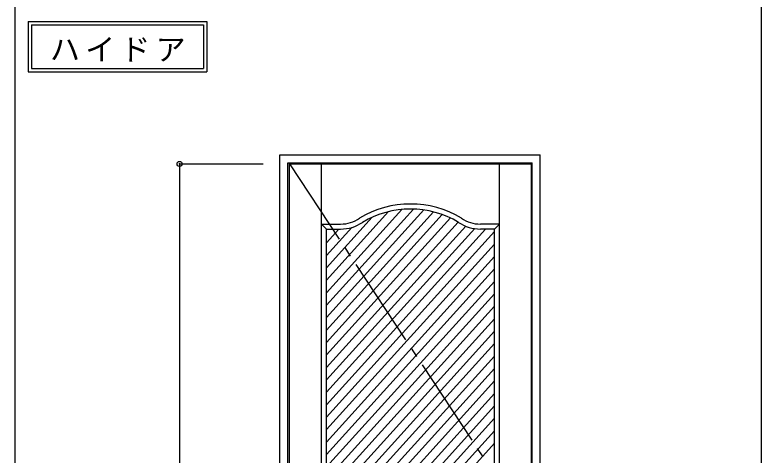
# Model space of a CAD drawing. Units: millimetres, scale not verified. Extents: x -6000 to 5700, y -4307 to 4175.
# Drawn here: x -3258 to -1027, y -1352 to -36 of the extents above; entities that cross this region are included whole.
import ezdxf

# ---------------------------------------------------------------- set-up
doc = ezdxf.new("R2010")
doc.units = ezdxf.units.MM
doc.header["$LTSCALE"] = 30
doc.header["$PDMODE"] = 32
doc.header["$PDSIZE"] = 15
doc.linetypes.add('CHAIN2', pattern=[12, 9, -1, 1, -1])
for name, color, linetype in [('0-2_扉', 7, 'Continuous'), ('0-4_枠', 3, 'Continuous'), ('0-7', 7, 'CHAIN2'), ('0-A_文字', 7, 'Continuous'), ('0-B_寸法', 7, 'Continuous'), ('0-C_ハッチ', 4, 'Continuous'), ('F-1_枠', 6, 'Continuous')]:
    doc.layers.add(name, color=color, linetype=linetype)
doc.styles.add('ＭＳ ゴシック', font='')
doc.styles.get('ＭＳ ゴシック').set_extended_font_data('MS Gothic')

msp = doc.modelspace()

# ---------------------------------------------------------------- linework, layer by layer
at = {"layer": '0-2_扉'}
for p, q in [((-2436.8, -481.25), (-1713.8, -481.25)), ((-2436.8, -2676.25), (-2436.8, -481.25)), ((-2341.8, -1714.15), (-2341.8, -481.25)), ((-1808.8, -2476.25), (-1808.8, -481.25)), ((-1713.8, -2676.25), (-1713.8, -481.25)), ((-2326.8, -676.25), (-2341.8, -661.25)), ((-2341.8, -661.25), (-2284.3, -661.25)), ((-1808.8, -661.25), (-1866.3, -661.25)), ((-1823.8, -676.25), (-1808.8, -661.25)), ((-2326.8, -676.25), (-2284.3, -676.25)), ((-2326.8, -1707.73), (-2326.8, -676.25)), ((-1823.8, -676.25), (-1866.3, -676.25)), ((-2326.61, -799.25), (-2326.8, -799.25)), ((-2326.61, -799.25), (-2326.8, -799.25))]:
    msp.add_line(p, q, dxfattribs=at)
msp.add_lwpolyline([(-2326.8, -1861.25), (-1823.8, -1861.25), (-1823.8, -676.25)], dxfattribs=at)
for centre, radius, start, end in [((-2075.3, -896.25), 295, 58.96133, 121.03607), ((-2075.3, -896.25), 280, 59.05447, 120.94269), ((-2284.3, -561.25), 100, 270, 304.68269), ((-1866.3, -561.25), 100, 235.32419, 270), ((-2284.3, -561.25), 115, 270, 304.43433), ((-1866.3, -561.25), 115, 235.57191, 269.99998)]:
    msp.add_arc(centre, radius, start, end, dxfattribs=at)
at = {"layer": '0-4_枠'}
for p, q in [((-2465.8, -454.25), (-1687.8, -454.25)), ((-2465.8, -2701.25), (-2465.8, -454.25)), ((-1687.8, -2701.25), (-1687.8, -454.25)), ((-2441.8, -478.25), (-1711.8, -478.25)), ((-2441.8, -2701.25), (-2441.8, -478.25)), ((-1711.8, -2701.25), (-1711.8, -478.25))]:
    msp.add_line(p, q, dxfattribs=at)
at = {"layer": '0-7'}
msp.add_line((-2436.8, -481.25), (-1713.8, -1578.75), dxfattribs=at)
at = {"layer": '0-A_文字'}
for p, q in [((-3218.4, -55.5), (-3218.4, -205.5)), ((-3208.4, -65.5), (-2694.07, -65.5)), ((-2694.07, -65.5), (-2694.07, -195.5)), ((-3218.4, -205.5), (-2684.07, -205.5))]:
    msp.add_line(p, q, dxfattribs=at)
for points in [[(-3218.4, -55.5), (-2684.07, -55.5), (-2684.07, -205.5)], [(-3208.4, -65.5), (-3208.4, -195.5), (-2694.07, -195.5)]]:
    msp.add_lwpolyline(points, dxfattribs=at)
at = {"layer": '0-B_寸法', "color": 4}
for q in [(-2515.8, -481.25), (-2765.8, -2676.25)]:
    msp.add_line((-2765.8, -481.25), q, dxfattribs=at)
at = {"layer": '0-B_寸法'}
msp.add_point((-2765.8, -481.25), dxfattribs=at)
at = {"layer": '0-C_ハッチ'}
for p, q in [((-2066.37, -616.39), (-2326.8, -903.95)), ((-2101.04, -617.44), (-2326.8, -866.71)), ((-2035.13, -619.15), (-2326.8, -941.19)), ((-2140.72, -624), (-2326.8, -829.47)), ((-2006.55, -624.82), (-2326.8, -978.43)), ((-1980.15, -632.91), (-2326.8, -1015.68)), ((-2189.46, -640.58), (-2326.8, -792.22)), ((-1955.65, -643.1), (-2326.8, -1052.92)), ((-1932.86, -655.19), (-2326.8, -1090.16)), ((-1910.29, -667.51), (-2326.8, -1127.4)), ((-2251.05, -671.34), (-2326.8, -754.98)), ((-1883.33, -674.98), (-2326.8, -1164.65)), ((-2289.23, -676.25), (-2326.8, -717.74)), ((-1850.75, -676.25), (-2326.8, -1201.89)), ((-1823.8, -683.74), (-2326.8, -1239.13)), ((-1823.8, -720.98), (-2326.8, -1276.37)), ((-1823.8, -758.22), (-2326.8, -1313.62)), ((-1823.8, -795.46), (-2326.8, -1350.86)), ((-1823.8, -832.7), (-2326.8, -1388.1)), ((-1823.8, -869.95), (-2326.8, -1425.34)), ((-1823.8, -907.19), (-2326.8, -1462.58)), ((-1823.8, -944.43), (-2326.8, -1499.83)), ((-1823.8, -981.67), (-2305.59, -1513.66)), ((-1823.8, -1018.92), (-2277.93, -1520.35)), ((-1823.8, -1056.16), (-2326.8, -1611.55)), ((-1823.8, -1093.4), (-2326.8, -1648.8)), ((-1823.8, -1130.64), (-2326.8, -1686.04)), ((-1823.8, -1167.89), (-2306.43, -1700.79)), ((-1823.8, -1205.13), (-2274.02, -1702.24)), ((-1823.8, -1242.37), (-2326.8, -1797.77)), ((-1823.8, -1279.61), (-2326.8, -1835.01)), ((-1823.8, -1316.85), (-2316.84, -1861.25))]:
    msp.add_line(p, q, dxfattribs=at)
at = {"layer": 'F-1_枠'}
for p, q in [((-3258.4, 4175), (-3258.4, -3790)), ((-1026.8, 4175), (-1026.8, -3790))]:
    msp.add_line(p, q, dxfattribs=at)

# ---------------------------------------------------------------- texts
at = {"layer": '0-A_文字', "insert": (-3153.74, -175.5), "char_height": 65.98, "attachment_point": 7, "style": 'ＭＳ ゴシック'}
msp.add_mtext('\\T1.17;ハイドア', dxfattribs=at)

doc.saveas('drawing.dxf')
